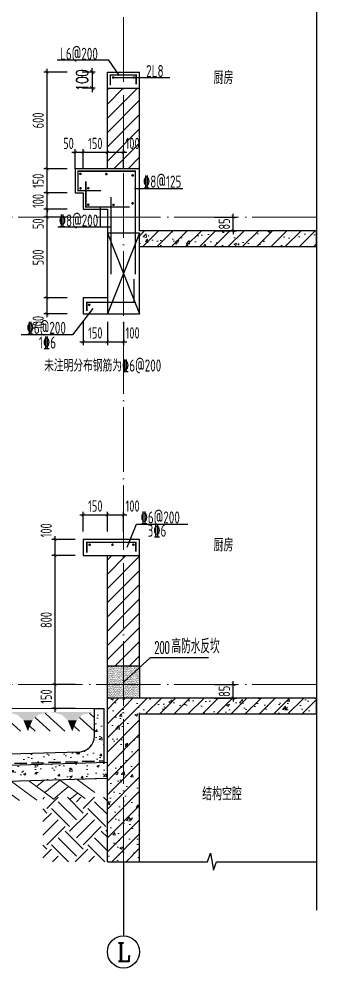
# Model space of a CAD drawing. Extents: x -461650 to 361314, y 245336 to 769729.
# Drawn here: x 326259 to 328159, y 658364 to 664253 of the extents above; entities that cross this region are included whole.
import ezdxf
from ezdxf.enums import TextEntityAlignment as Align

# ---------------------------------------------------------------- set-up
doc = ezdxf.new("R2010")
doc.units = 0
doc.header["$LTSCALE"] = 1000
doc.linetypes.add('DASH', pattern=[0.35, 0.25, -0.1])
doc.linetypes.add('DOTE', pattern=[2.42, 2, -0.2, 0.02, -0.2])
doc.layers.get('0').update_dxf_attribs({"linetype": 'CONTINUOUS'})
doc.layers.get('DEFPOINTS').update_dxf_attribs({"linetype": 'CONTINUOUS'})
for name, color, linetype in [('A-AXIS_TEXT', 7, 'CONTINUOUS'), ('AXIS', 3, 'CONTINUOUS'), ('COLUMN', 4, 'CONTINUOUS'), ('DIM', 2, 'CONTINUOUS'), ('DIM_IDEN', 67, 'CONTINUOUS'), ('DIM_SYMB', 3, 'CONTINUOUS'), ('PUB_DIM', 3, 'CONTINUOUS'), ('PUB_TEXT', 2, 'CONTINUOUS'), ('REIN', 6, 'CONTINUOUS'), ('S-大样-砼线', 7, 'CONTINUOUS'), ('S-引出线', 40, 'CONTINUOUS'), ('TEXT', 2, 'CONTINUOUS'), ('WALL', 5, 'CONTINUOUS'), ('立面-看线', 251, 'CONTINUOUS')]:
    doc.layers.add(name, color=color, linetype=linetype)
for name, color, linetype, lineweight in [('AXIS_TEXT', 7, 'CONTINUOUS', 20), ('DOTE', 19, 'DOTE', 9), ('PUB_HATCH', 8, 'CONTINUOUS', 9), ('内粉刷', 37, 'CONTINUOUS', 9), ('填充', 251, 'CONTINUOUS', 5), ('立面-中轮廓线', 30, 'CONTINUOUS', 35), ('粉刷', 251, 'CONTINUOUS', 9)]:
    doc.layers.add(name, color=color, linetype=linetype, lineweight=lineweight)
doc.styles.add('_TCH_AXIS', font='COMPLEX', dxfattribs={"bigfont": 'GBCBIG'})
doc.styles.add('_TCH_DIM_T3', font='SIMPLEX', dxfattribs={"width": 0.705882, "bigfont": 'GBCBIG'})
doc.styles.add('COMPLEX', font='COMPLEX')
doc.styles.add('DIM_FONT_T3', font='SIMPLEX', dxfattribs={"width": 0.705882, "bigfont": 'GBCBIG'})
doc.styles.add('TSSD_DIMENSION', font='Tssdeng.shx', dxfattribs={"width": 0.7, "bigfont": 'tssdchn.shx'})
doc.styles.add('TSSD_REIN', font='tssdeng.shx', dxfattribs={"width": 0.7, "height": 300, "bigfont": 'tssdchn.shx'})
doc.styles.add('w', font='tssdeng.shx', dxfattribs={"width": 0.8, "bigfont": 'tssdchn.shx'})
doc.dimstyles.new('_TCH_ARCH&&25', dxfattribs={"dimtxt": 74.375, "dimasz": 25, "dimexe": 62.5, "dimexo": 75, "dimgap": 25, "dimtad": 1, "dimdec": 0, "dimzin": 0, "dimdsep": 46, "dimtxsty": '_TCH_DIM_T3', "dimblk": 'ARCHTICK', "dimcen": 0.09, "dimclrt": 7, "dimazin": 0, "dimtfac": 1, "dimtdec": 0, "dimtix": 1, "dimtmove": 2, "dimatfit": 3, "dimldrblk": 'ARCHTICK', "dimfxl": 0, "dimtolj": 1, "dimtzin": 0, "dimarcsym": 0})
doc.dimstyles.new('TSSD_20_20', dxfattribs={"dimtxt": 60, "dimasz": 20, "dimexe": 20, "dimexo": 50, "dimgap": 20, "dimtad": 1, "dimdec": 0, "dimzin": 0, "dimdsep": 46, "dimtxsty": 'TSSD_DIMENSION', "dimblk": 'ARCHTICK', "dimblk1": 'ARCHTICK', "dimblk2": 'ARCHTICK', "dimcen": 0, "dimdle": 20, "dimclrt": 7, "dimadec": 0, "dimazin": 0, "dimtfac": 1, "dimtdec": 0, "dimtix": 1, "dimtmove": 2, "dimatfit": 3, "dimfxl": 0, "dimtolj": 1, "dimtzin": 0, "dimarcsym": 0})
pattern_1 = [(50, (28072.99, 249033.25), (143.452037, -12.550427), [15, -165]), (355, (28072.99, 249033.25), (-27.750267, 150.438427), [12, -132]), (100.4514, (28084.94, 249032.2), (115.701876, 137.88791), [12.74804, -140.22842]), (46.1842, (28072.99, 249073.25), (213.44821, -33.1038), [22.5, -247.5]), (96.6356, (28090.77, 249070.5), (186.93254, 194.82357), [19.12206, -210.3426]), (351.1842, (28072.99, 249073.25), (186.93239, 194.82372), [18, -198]), (21, (28092.99, 249063.25), (119.38141, -80.52378), [15, -165]), (326, (28092.99, 249063.25), (48.663066, 145.03001), [12, -132]), (71.4514, (28102.93, 249056.54), (168.044526, 64.5061), [12.74804, -140.22842]), (37.5, (28072.986, 249033.25), (2.431971, 66.578771), [0, -130.4, 0, -134, 0, -132.5]), (7.5, (28072.986, 249033.25), (52.613907, 78.882342), [0, -76.4, 0, -127.4, 0, -50.5]), (327.5, (28028.386, 249033.25), (106.764487, -4.510974), [0, -50, 0, -156, 0, -207]), (317.5, (28008.39, 249033.25), (116.637234, 20.020996), [0, -65, 0, -103.6, 0, -147])]
pattern_2 = [(45, (-737876.647, 828610.89), (-44.1941915, 44.1941915), [])]
pattern_3 = [(45, (-737876.647, 828566.014), (-44.194174, 44.194174), []), (50, (-737876.65, 828566.01), (179.315046, -15.688034), [18.75, -206.25]), (355, (-737876.65, 828566.01), (-34.687833, 188.048033), [15, -165]), (100.4514, (-737861.7, 828564.7), (144.627345, 172.359886), [15.935047, -175.285528]), (46.1842, (-737876.65, 828616.01), (266.81026, -41.379754), [28.125, -309.375]), (96.6356, (-737854.4, 828612.57), (233.665676, 243.52947), [23.90257, -262.92825]), (351.1842, (-737876.65, 828616.01), (233.665486, 243.52965), [22.5, -247.5]), (21, (-737851.65, 828603.51), (149.226763, -100.654723), [18.75, -206.25]), (326, (-737851.65, 828603.51), (60.828833, 181.28751), [15, -165]), (71.4514, (-737839.21, 828595.13), (210.055657, 80.632624), [15.935047, -175.285528]), (37.5, (-737876.647, 828566.014), (3.039964, 83.2234635), [0, -163, 0, -167.5, 0, -165.625]), (7.5, (-737876.65, 828566.01), (65.767384, 98.602928), [0, -95.5, 0, -159.25, 0, -63.125]), (327.5, (-737932.397, 828566.014), (133.455609, -5.638718), [0, -62.5, 0, -195, 0, -258.75]), (317.5, (-737957.4, 828566.01), (145.796542, 25.026246), [0, -81.25, 0, -129.5, 0, -183.75])]

# ---------------------------------------------------------------- blocks, each defined once
blk = doc.blocks.new('$LINEPAT$素土夯实')
at = {"color": 0}
for p, q in [((0, -210), (210, 0)), ((120, -300), (420, 0)), ((420, 0), (608, -188)), ((495, -300), (795, 0)), ((615, 0), (705, -90)), ((315, -105), (502, -293)), ((210, -210), (300, -300)), ((705, -300), (795, -210))]:
    blk.add_line(p, q, dxfattribs=at)
blk = doc.blocks.new('$LinePat$自然土壤')
at = {"color": 0}
for p, q in [((0, -90), (71, -19)), ((0, -300), (211, -89)), ((420, -300), (630, -90)), ((210, -300), (286, -224))]:
    blk.add_line(p, q, dxfattribs=at)
for points in [[(0, 0), (630, 0), (168, -45), (462, -45)], [(168, -45), (462, -45), (252, -132), (378, -132)], [(252, -132), (378, -132), (315, -300)]]:
    blk.add_solid(points, dxfattribs=at)
blk = doc.blocks.new('sanshui')
at = {"layer": '粉刷'}
h = blk.add_hatch(dxfattribs=at)
h.set_pattern_fill('混凝土', color=256, scale=20)
h.set_pattern_definition(pattern_1)
edge = h.paths.add_edge_path()
edge.add_line((346317.8, 427329.6), (346257.8, 427329.6))
edge.add_line((346257.8, 427329.6), (346257.8, 427160.3))
edge.add_arc((346157.8, 427160.3), 100, 271.71836, 360, ccw=False)
edge.add_line((346160.8, 427060.3), (345137.8, 427029.6))
edge.add_line((345137.8, 427029.6), (345137.8, 426969.6))
edge.add_line((345137.8, 426969.6), (346317.8, 427005))
edge.add_line((346317.8, 427005), (346317.8, 427329.6))
h = blk.add_hatch(dxfattribs=at)
h.set_pattern_fill('混凝土', color=256, scale=20)
h.set_pattern_definition(pattern_1)
h.paths.add_polyline_path([(346337.8, 426895.6), (346337.8, 426995.6), (345037.8, 426956.6), (345037.8, 426856.6)])
at = {"layer": 'COLUMN'}
for p, q in [((346257.8, 427329.6), (346317.8, 427329.6)), ((346257.8, 427160.3), (346257.8, 427329.6)), ((346317.8, 426995), (346317.8, 427329.6)), ((346160.8, 427060.3), (345137.8, 427029.6)), ((345137.8, 426959.6), (345137.8, 427029.6)), ((346338.1, 426995.6), (345037.8, 426956.6)), ((345037.8, 426856.6), (345037.8, 426956.6)), ((346338.1, 426895.6), (345037.8, 426856.6))]:
    blk.add_line(p, q, dxfattribs=at)
blk.add_arc((346157.8, 427160.3), 100, 271.71836, 0, dxfattribs=at)
at = {"layer": '立面-中轮廓线', "linetype": 'DASH', "ltscale": 0.3}
blk.add_lwpolyline([(345027.8, 426856.6), (345027.8, 426966.3), (346317.8, 427005)], dxfattribs=at)
at = {"layer": '粉刷'}
blk.add_line((344881.5, 427329.6), (346257.8, 427329.6), dxfattribs=at)
at = {"layer": '粉刷', "yscale": 0.4, "zscale": 0.4}
for name, p, xscale, rotation in [('$LinePat$自然土壤', (345156.8, 427309.6), -0.4369306507241237, 359.9999999999903), ('$LinePat$自然土壤', (345432, 427309.6), -0.4369306507241237, 359.9999999999903), ('$LinePat$自然土壤', (345707.3, 427309.6), -0.4369306507241237, 359.9999999999903), ('$LinePat$自然土壤', (345982.6, 427309.6), -0.4369306507241237, 359.9999999999903), ('$LinePat$自然土壤', (346257.8, 427309.6), -0.4369306507241237, 359.9999999999903), ('$LINEPAT$素土夯实', (346257.8, 426893.2), -0.5117605352322558, 1.718358001643932), ('$LINEPAT$素土夯实', (345444.5, 426868.8), -0.5117605352322558, 1.718358001643932), ('$LINEPAT$素土夯实', (345851.2, 426881), -0.5117605352322558, 1.718358001643932)]:
    blk.add_blockref(name, p, dxfattribs=dict(at, xscale=xscale, rotation=rotation))
blk = doc.blocks.new('_ArchTick')
at = {"color": 0, "linetype": 'ByBlock', "const_width": 0.15}
blk.add_lwpolyline([(-0.5, -0.5), (0.5, 0.5)], dxfattribs=at)
blk = doc.blocks.new('*D667')
at = {"layer": 'DEFPOINTS', "color": 0}
for p in [(327423.1, 660123), (327589, 660123), (327423.1, 660038)]:
    blk.add_point(p, dxfattribs=at)
at = {"layer": 'DIM', "color": 0, "lineweight": -2}
for p, q in [((327473.1, 660123), (327609, 660123)), ((327589, 660123), (327589, 660143)), ((327589, 660038), (327589, 660123)), ((327473.1, 660038), (327609, 660038)), ((327589, 660038), (327589, 660018))]:
    blk.add_line(p, q, dxfattribs=at)
at = {"layer": 'DIM', "color": 0, "lineweight": -2, "xscale": 20, "yscale": 20, "zscale": 20}
for p, rotation in [((327589, 660123), 270), ((327589, 660038), 90)]:
    blk.add_blockref('_ArchTick', p, dxfattribs=dict(at, rotation=rotation))
at = {"layer": 'DIM', "color": 7, "insert": (327534, 660080.5), "char_height": 70, "attachment_point": 5, "rotation": 90, "style": 'TSSD_DIMENSION'}
blk.add_mtext('\\A1;85', dxfattribs=at)
blk = doc.blocks.new('*D668')
at = {"layer": 'DEFPOINTS', "color": 0}
for p in [(326807.9, 661175.3), (326657.9, 661023), (326807.9, 661023)]:
    blk.add_point(p, dxfattribs=at)
at = {"layer": 'DIM', "color": 0, "lineweight": -2}
for p, q in [((326637.9, 661175.3), (326827.9, 661175.3)), ((326657.9, 661073), (326657.9, 661195.3)), ((326807.9, 661073), (326807.9, 661195.3))]:
    blk.add_line(p, q, dxfattribs=at)
at = {"layer": 'DIM', "color": 0, "lineweight": -2, "xscale": 20, "yscale": 20, "zscale": 20, "rotation": 180}
blk.add_blockref('_ArchTick', (326657.9, 661175.3), dxfattribs=at)
at = {"layer": 'DIM', "color": 0, "lineweight": -2, "xscale": 20, "yscale": 20, "zscale": 20}
blk.add_blockref('_ArchTick', (326807.9, 661175.3), dxfattribs=at)
at = {"layer": 'DIM', "color": 7, "insert": (326732.9, 661230.3), "char_height": 70, "attachment_point": 5, "style": 'TSSD_DIMENSION'}
blk.add_mtext('\\A1;150', dxfattribs=at)
blk = doc.blocks.new('*D669')
at = {"layer": 'DEFPOINTS', "color": 0}
for p in [(326907.9, 661175.3), (326807.9, 661023), (326907.9, 661023)]:
    blk.add_point(p, dxfattribs=at)
at = {"layer": 'DIM', "color": 0, "lineweight": -2}
for p, q in [((326787.9, 661175.3), (326927.9, 661175.3)), ((326807.9, 661073), (326807.9, 661195.3)), ((326907.9, 661073), (326907.9, 661195.3))]:
    blk.add_line(p, q, dxfattribs=at)
at = {"layer": 'DIM', "color": 0, "lineweight": -2, "xscale": 20, "yscale": 20, "zscale": 20, "rotation": 180}
blk.add_blockref('_ArchTick', (326807.9, 661175.3), dxfattribs=at)
at = {"layer": 'DIM', "color": 0, "lineweight": -2, "xscale": 20, "yscale": 20, "zscale": 20}
blk.add_blockref('_ArchTick', (326907.9, 661175.3), dxfattribs=at)
at = {"layer": 'DIM', "color": 7, "insert": (326964.4, 661230.3), "char_height": 70, "attachment_point": 5, "style": 'TSSD_DIMENSION'}
blk.add_mtext('\\A1;100', dxfattribs=at)
blk = doc.blocks.new('*D670')
at = {"layer": 'DEFPOINTS', "color": 0}
for p in [(326483.3, 661023), (326657.9, 661023), (326657.9, 660923)]:
    blk.add_point(p, dxfattribs=at)
at = {"layer": 'DIM', "color": 0, "lineweight": -2}
for p, q in [((326483.3, 660903), (326483.3, 661043)), ((326607.9, 661023), (326463.3, 661023)), ((326607.9, 660923), (326463.3, 660923))]:
    blk.add_line(p, q, dxfattribs=at)
at = {"layer": 'DIM', "color": 0, "lineweight": -2, "xscale": 20, "yscale": 20, "zscale": 20}
for p, rotation in [((326483.3, 661023), 90), ((326483.3, 660923), 270)]:
    blk.add_blockref('_ArchTick', p, dxfattribs=dict(at, rotation=rotation))
at = {"layer": 'DIM', "color": 7, "insert": (326428.3, 661079.4), "char_height": 70, "attachment_point": 5, "rotation": 90, "style": 'TSSD_DIMENSION'}
blk.add_mtext('\\A1;100', dxfattribs=at)
blk = doc.blocks.new('*D671')
at = {"layer": 'DEFPOINTS', "color": 0}
for p in [(326483.3, 660923), (326657.9, 660923), (326657.9, 660123)]:
    blk.add_point(p, dxfattribs=at)
at = {"layer": 'DIM', "color": 0, "lineweight": -2}
for p, q in [((326607.9, 660923), (326463.3, 660923)), ((326483.3, 660103), (326483.3, 660943)), ((326607.9, 660123), (326463.3, 660123))]:
    blk.add_line(p, q, dxfattribs=at)
at = {"layer": 'DIM', "color": 0, "lineweight": -2, "xscale": 20, "yscale": 20, "zscale": 20}
for p, rotation in [((326483.3, 660923), 90), ((326483.3, 660123), 270)]:
    blk.add_blockref('_ArchTick', p, dxfattribs=dict(at, rotation=rotation))
at = {"layer": 'DIM', "color": 7, "insert": (326428.3, 660523), "char_height": 70, "attachment_point": 5, "rotation": 90, "style": 'TSSD_DIMENSION'}
blk.add_mtext('\\A1;800', dxfattribs=at)
blk = doc.blocks.new('*D672')
at = {"layer": 'DEFPOINTS', "color": 0}
for p in [(326483.3, 660123), (326657.9, 660123), (326657.9, 659973)]:
    blk.add_point(p, dxfattribs=at)
at = {"layer": 'DIM', "color": 0, "lineweight": -2}
for p, q in [((326607.9, 660123), (326463.3, 660123)), ((326483.3, 659953), (326483.3, 660143)), ((326607.9, 659973), (326463.3, 659973))]:
    blk.add_line(p, q, dxfattribs=at)
at = {"layer": 'DIM', "color": 0, "lineweight": -2, "xscale": 20, "yscale": 20, "zscale": 20}
for p, rotation in [((326483.3, 660123), 90), ((326483.3, 659973), 270)]:
    blk.add_blockref('_ArchTick', p, dxfattribs=dict(at, rotation=rotation))
at = {"layer": 'DIM', "color": 7, "insert": (326428.3, 660048), "char_height": 70, "attachment_point": 5, "rotation": 90, "style": 'TSSD_DIMENSION'}
blk.add_mtext('\\A1;150', dxfattribs=at)
blk = doc.blocks.new('*D673')
at = {"layer": 'DEFPOINTS', "color": 0}
for p in [(327423.1, 663023), (327589, 663023), (327423.1, 662938)]:
    blk.add_point(p, dxfattribs=at)
at = {"layer": 'DIM', "color": 0, "lineweight": -2}
for p, q in [((327589, 663023), (327589, 663043)), ((327473.1, 663023), (327609, 663023)), ((327589, 662938), (327589, 663023)), ((327473.1, 662938), (327609, 662938)), ((327589, 662938), (327589, 662918))]:
    blk.add_line(p, q, dxfattribs=at)
at = {"layer": 'DIM', "color": 0, "lineweight": -2, "xscale": 20, "yscale": 20, "zscale": 20}
for p, rotation in [((327589, 663023), 270), ((327589, 662938), 90)]:
    blk.add_blockref('_ArchTick', p, dxfattribs=dict(at, rotation=rotation))
at = {"layer": 'DIM', "color": 7, "insert": (327534, 662980.5), "char_height": 70, "attachment_point": 5, "rotation": 90, "style": 'TSSD_DIMENSION'}
blk.add_mtext('\\A1;85', dxfattribs=at)
blk = doc.blocks.new('*D674')
at = {"layer": 'DEFPOINTS', "color": 0}
for p in [(326657.9, 663425.3), (326607.9, 663273), (326657.9, 663273)]:
    blk.add_point(p, dxfattribs=at)
at = {"layer": 'DIM', "color": 0, "lineweight": -2}
for p, q in [((326587.9, 663425.3), (326677.9, 663425.3)), ((326607.9, 663323), (326607.9, 663445.3)), ((326657.9, 663323), (326657.9, 663445.3))]:
    blk.add_line(p, q, dxfattribs=at)
at = {"layer": 'DIM', "color": 0, "lineweight": -2, "xscale": 20, "yscale": 20, "zscale": 20, "rotation": 180}
blk.add_blockref('_ArchTick', (326607.9, 663425.3), dxfattribs=at)
at = {"layer": 'DIM', "color": 0, "lineweight": -2, "xscale": 20, "yscale": 20, "zscale": 20}
blk.add_blockref('_ArchTick', (326657.9, 663425.3), dxfattribs=at)
at = {"layer": 'DIM', "color": 7, "insert": (326566.5, 663480.3), "char_height": 70, "attachment_point": 5, "style": 'TSSD_DIMENSION'}
blk.add_mtext('\\A1;50', dxfattribs=at)
blk = doc.blocks.new('*D675')
at = {"layer": 'DEFPOINTS', "color": 0}
for p in [(326807.9, 663425.3), (326657.9, 663273), (326807.9, 663273)]:
    blk.add_point(p, dxfattribs=at)
at = {"layer": 'DIM', "color": 0, "lineweight": -2}
for p, q in [((326637.9, 663425.3), (326827.9, 663425.3)), ((326657.9, 663323), (326657.9, 663445.3)), ((326807.9, 663323), (326807.9, 663445.3))]:
    blk.add_line(p, q, dxfattribs=at)
at = {"layer": 'DIM', "color": 0, "lineweight": -2, "xscale": 20, "yscale": 20, "zscale": 20, "rotation": 180}
blk.add_blockref('_ArchTick', (326657.9, 663425.3), dxfattribs=at)
at = {"layer": 'DIM', "color": 0, "lineweight": -2, "xscale": 20, "yscale": 20, "zscale": 20}
blk.add_blockref('_ArchTick', (326807.9, 663425.3), dxfattribs=at)
at = {"layer": 'DIM', "color": 7, "insert": (326732.9, 663480.3), "char_height": 70, "attachment_point": 5, "style": 'TSSD_DIMENSION'}
blk.add_mtext('\\A1;150', dxfattribs=at)
blk = doc.blocks.new('*D676')
at = {"layer": 'DEFPOINTS', "color": 0}
for p in [(326907.9, 663425.3), (326807.9, 663273), (326907.9, 663273)]:
    blk.add_point(p, dxfattribs=at)
at = {"layer": 'DIM', "color": 0, "lineweight": -2}
for p, q in [((326787.9, 663425.3), (326927.9, 663425.3)), ((326807.9, 663323), (326807.9, 663445.3)), ((326907.9, 663323), (326907.9, 663445.3))]:
    blk.add_line(p, q, dxfattribs=at)
at = {"layer": 'DIM', "color": 0, "lineweight": -2, "xscale": 20, "yscale": 20, "zscale": 20, "rotation": 180}
blk.add_blockref('_ArchTick', (326807.9, 663425.3), dxfattribs=at)
at = {"layer": 'DIM', "color": 0, "lineweight": -2, "xscale": 20, "yscale": 20, "zscale": 20}
blk.add_blockref('_ArchTick', (326907.9, 663425.3), dxfattribs=at)
at = {"layer": 'DIM', "color": 7, "insert": (326964.4, 663480.3), "char_height": 70, "attachment_point": 5, "style": 'TSSD_DIMENSION'}
blk.add_mtext('\\A1;100', dxfattribs=at)
blk = doc.blocks.new('*D677')
at = {"layer": 'DEFPOINTS', "color": 0}
for p in [(326657.9, 662423), (326807.9, 662423), (326807.9, 662249.3)]:
    blk.add_point(p, dxfattribs=at)
at = {"layer": 'DIM', "color": 0, "lineweight": -2}
for p, q in [((326657.9, 662373), (326657.9, 662229.3)), ((326807.9, 662373), (326807.9, 662229.3)), ((326637.9, 662249.3), (326827.9, 662249.3))]:
    blk.add_line(p, q, dxfattribs=at)
at = {"layer": 'DIM', "color": 0, "lineweight": -2, "xscale": 20, "yscale": 20, "zscale": 20, "rotation": 180}
blk.add_blockref('_ArchTick', (326657.9, 662249.3), dxfattribs=at)
at = {"layer": 'DIM', "color": 0, "lineweight": -2, "xscale": 20, "yscale": 20, "zscale": 20}
blk.add_blockref('_ArchTick', (326807.9, 662249.3), dxfattribs=at)
at = {"layer": 'DIM', "color": 7, "insert": (326732.9, 662304.3), "char_height": 70, "attachment_point": 5, "style": 'TSSD_DIMENSION'}
blk.add_mtext('\\A1;150', dxfattribs=at)
blk = doc.blocks.new('*D678')
at = {"layer": 'DEFPOINTS', "color": 0}
for p in [(326807.9, 662423), (326907.9, 662423), (326907.9, 662249.3)]:
    blk.add_point(p, dxfattribs=at)
at = {"layer": 'DIM', "color": 0, "lineweight": -2}
for p, q in [((326807.9, 662373), (326807.9, 662229.3)), ((326907.9, 662373), (326907.9, 662229.3)), ((326787.9, 662249.3), (326927.9, 662249.3))]:
    blk.add_line(p, q, dxfattribs=at)
at = {"layer": 'DIM', "color": 0, "lineweight": -2, "xscale": 20, "yscale": 20, "zscale": 20, "rotation": 180}
blk.add_blockref('_ArchTick', (326807.9, 662249.3), dxfattribs=at)
at = {"layer": 'DIM', "color": 0, "lineweight": -2, "xscale": 20, "yscale": 20, "zscale": 20}
blk.add_blockref('_ArchTick', (326907.9, 662249.3), dxfattribs=at)
at = {"layer": 'DIM', "color": 7, "insert": (326964.4, 662304.3), "char_height": 70, "attachment_point": 5, "style": 'TSSD_DIMENSION'}
blk.add_mtext('\\A1;100', dxfattribs=at)
blk = doc.blocks.new('*D679')
at = {"layer": 'DEFPOINTS', "color": 0}
for p in [(326433.3, 663923), (326607.9, 663923), (326607.9, 663323)]:
    blk.add_point(p, dxfattribs=at)
at = {"layer": 'DIM', "color": 0, "lineweight": -2}
for p, q in [((326433.3, 663303), (326433.3, 663943)), ((326557.9, 663923), (326413.3, 663923)), ((326557.9, 663323), (326413.3, 663323))]:
    blk.add_line(p, q, dxfattribs=at)
at = {"layer": 'DIM', "color": 0, "lineweight": -2, "xscale": 20, "yscale": 20, "zscale": 20}
for p, rotation in [((326433.3, 663923), 90), ((326433.3, 663323), 270)]:
    blk.add_blockref('_ArchTick', p, dxfattribs=dict(at, rotation=rotation))
at = {"layer": 'DIM', "color": 7, "insert": (326378.3, 663623), "char_height": 70, "attachment_point": 5, "rotation": 90, "style": 'TSSD_DIMENSION'}
blk.add_mtext('\\A1;600', dxfattribs=at)
blk = doc.blocks.new('*D680')
at = {"layer": 'DEFPOINTS', "color": 0}
for p in [(326433.3, 663323), (326607.9, 663323), (326607.9, 663173)]:
    blk.add_point(p, dxfattribs=at)
at = {"layer": 'DIM', "color": 0, "lineweight": -2}
for p, q in [((326433.3, 663153), (326433.3, 663343)), ((326557.9, 663323), (326413.3, 663323)), ((326557.9, 663173), (326413.3, 663173))]:
    blk.add_line(p, q, dxfattribs=at)
at = {"layer": 'DIM', "color": 0, "lineweight": -2, "xscale": 20, "yscale": 20, "zscale": 20}
for p, rotation in [((326433.3, 663323), 90), ((326433.3, 663173), 270)]:
    blk.add_blockref('_ArchTick', p, dxfattribs=dict(at, rotation=rotation))
at = {"layer": 'DIM', "color": 7, "insert": (326378.3, 663248), "char_height": 70, "attachment_point": 5, "rotation": 90, "style": 'TSSD_DIMENSION'}
blk.add_mtext('\\A1;150', dxfattribs=at)
blk = doc.blocks.new('*D681')
at = {"layer": 'DEFPOINTS', "color": 0}
for p in [(326433.3, 663173), (326607.9, 663173), (326607.9, 663073)]:
    blk.add_point(p, dxfattribs=at)
at = {"layer": 'DIM', "color": 0, "lineweight": -2}
for p, q in [((326557.9, 663173), (326413.3, 663173)), ((326433.3, 663173), (326433.3, 663193)), ((326433.3, 663073), (326433.3, 663173)), ((326557.9, 663073), (326413.3, 663073)), ((326433.3, 663073), (326433.3, 663053))]:
    blk.add_line(p, q, dxfattribs=at)
at = {"layer": 'DIM', "color": 0, "lineweight": -2, "xscale": 20, "yscale": 20, "zscale": 20}
for p, rotation in [((326433.3, 663173), 270), ((326433.3, 663073), 90)]:
    blk.add_blockref('_ArchTick', p, dxfattribs=dict(at, rotation=rotation))
at = {"layer": 'DIM', "color": 7, "insert": (326378.3, 663123), "char_height": 70, "attachment_point": 5, "rotation": 90, "style": 'TSSD_DIMENSION'}
blk.add_mtext('\\A1;100', dxfattribs=at)
blk = doc.blocks.new('*D682')
at = {"layer": 'DEFPOINTS', "color": 0}
for p in [(326433.3, 663073), (326607.9, 663073), (326607.9, 663023)]:
    blk.add_point(p, dxfattribs=at)
at = {"layer": 'DIM', "color": 0, "lineweight": -2}
for p, q in [((326557.9, 663073), (326413.3, 663073)), ((326433.3, 663003), (326433.3, 663093)), ((326557.9, 663023), (326413.3, 663023))]:
    blk.add_line(p, q, dxfattribs=at)
at = {"layer": 'DIM', "color": 0, "lineweight": -2, "xscale": 20, "yscale": 20, "zscale": 20}
for p, rotation in [((326433.3, 663073), 90), ((326433.3, 663023), 270)]:
    blk.add_blockref('_ArchTick', p, dxfattribs=dict(at, rotation=rotation))
at = {"layer": 'DIM', "color": 7, "insert": (326378.3, 662981.6), "char_height": 70, "attachment_point": 5, "rotation": 90, "style": 'TSSD_DIMENSION'}
blk.add_mtext('\\A1;50', dxfattribs=at)
blk = doc.blocks.new('*D683')
at = {"layer": 'DEFPOINTS', "color": 0}
for p in [(326433.3, 663023), (326607.9, 663023), (326607.9, 662523)]:
    blk.add_point(p, dxfattribs=at)
at = {"layer": 'DIM', "color": 0, "lineweight": -2}
for p, q in [((326433.3, 662503), (326433.3, 663043)), ((326557.9, 663023), (326413.3, 663023)), ((326557.9, 662523), (326413.3, 662523))]:
    blk.add_line(p, q, dxfattribs=at)
at = {"layer": 'DIM', "color": 0, "lineweight": -2, "xscale": 20, "yscale": 20, "zscale": 20}
for p, rotation in [((326433.3, 663023), 90), ((326433.3, 662523), 270)]:
    blk.add_blockref('_ArchTick', p, dxfattribs=dict(at, rotation=rotation))
at = {"layer": 'DIM', "color": 7, "insert": (326378.3, 662773), "char_height": 70, "attachment_point": 5, "rotation": 90, "style": 'TSSD_DIMENSION'}
blk.add_mtext('\\A1;500', dxfattribs=at)
blk = doc.blocks.new('*D684')
at = {"layer": 'DEFPOINTS', "color": 0}
for p in [(326433.3, 662523), (326607.9, 662523), (326607.9, 662423)]:
    blk.add_point(p, dxfattribs=at)
at = {"layer": 'DIM', "color": 0, "lineweight": -2}
for p, q in [((326557.9, 662523), (326413.3, 662523)), ((326433.3, 662403), (326433.3, 662543)), ((326557.9, 662423), (326413.3, 662423))]:
    blk.add_line(p, q, dxfattribs=at)
at = {"layer": 'DIM', "color": 0, "lineweight": -2, "xscale": 20, "yscale": 20, "zscale": 20}
for p, rotation in [((326433.3, 662523), 90), ((326433.3, 662423), 270)]:
    blk.add_blockref('_ArchTick', p, dxfattribs=dict(at, rotation=rotation))
at = {"layer": 'DIM', "color": 7, "insert": (326378.3, 662366.5), "char_height": 70, "attachment_point": 5, "rotation": 90, "style": 'TSSD_DIMENSION'}
blk.add_mtext('\\A1;100', dxfattribs=at)
blk = doc.blocks.new('_AXISO')
blk.add_circle((0, 0), 0.5)
at = {"layer": 'A-AXIS_TEXT', "style": 'COMPLEX', "width": 1.041667}
blk.add_attdef('A', text='', height=0.56, dxfattribs=at).set_placement((-0.25, -0.28), (0.25, -0.28), align=Align.FIT)
blk = doc.blocks.new('20210809.04044932')
at = {"layer": 'REIN', "const_width": 9}
blk.add_lwpolyline([(87154.5, 66580.9), (87154.5, 66644.7), (87458.5, 66644.7), (87458.5, 66586.8)], dxfattribs=at)
at = {"layer": 'REIN', "const_width": 8}
for points in [[(87168, 66629.7, 1), (87176, 66629.7, 1)], [(87309.6, 66629.7, 1), (87317.6, 66629.7, 1)], [(87439.5, 66629.7, 1), (87447.5, 66629.7, 1)]]:
    blk.add_lwpolyline(points, format="xyb", close=True, dxfattribs=at)
at = {"layer": 'S-引出线'}
blk.add_lwpolyline([(87404, 66615.4), (87462.1, 66757), (87780.5, 66757)], dxfattribs=at)
at = {"layer": 'TEXT', "style": 'w', "width": 0.7}
for s, p in [('%%1326@200', (87488.2, 66761.4)), ('3%%1326', (87531.6, 66679.3))]:
    blk.add_text(s, height=75, rotation=0, dxfattribs=at).set_placement(p)
blk = doc.blocks.new('A$C696610E5')
at = {"layer": 'REIN', "const_width": 9}
for points in [[(494.5, 974.7), (353.3, 974.7), (353.3, 1095), (708.3, 1095), (708.3, 454.9)], [(401.6, 1031.7), (401.6, 872.6), (673.9, 872.6)], [(557.8, 934), (557.8, 454.9)]]:
    blk.add_lwpolyline(points, dxfattribs=at)
at = {"layer": 'REIN', "const_width": 8}
for points in [[(363.4, 1078.3, 1), (371.4, 1078.3, 1)], [(524.5, 1076.9, 1), (532.5, 1076.9, 1)], [(687.7, 1068.7, 1), (695.7, 1068.7, 1)], [(364.5, 988.6, 1), (372.5, 988.6, 1)], [(412.3, 989.2, 1), (420.3, 989.2, 1)], [(412.3, 887.1, 1), (420.3, 887.1, 1)], [(569.2, 886.1, 1), (577.2, 886.1, 1)], [(687.7, 895.7, 1), (695.7, 895.7, 1)], [(418.3, 266.1, 1), (426.3, 266.1, 1)]]:
    blk.add_lwpolyline(points, format="xyb", close=True, dxfattribs=at)
at = {"layer": 'REIN'}
blk.add_lwpolyline([(407.7, 227.9, 9, 9, 0), (407.7, 280.9, 9, 9, 0), (700.1, 280.9, 9, 9, 0), (700.1, 425.3, 9, 9, 0)], format="xyseb", dxfattribs=at)
at = {"layer": 'S-大样-砼线'}
for p, q in [((534.9, 709.9), (734.9, 209.8)), ((734.9, 709.9), (534.9, 209.8))]:
    blk.add_line(p, q, dxfattribs=at)
blk.add_lwpolyline([(734.9, 709.9), (534.9, 709.9), (534.9, 209.8), (734.9, 209.8)], close=True, dxfattribs=at)
at = {"layer": 'S-引出线'}
for p, q in [((704.2, 988.5), (1004.3, 988.5)), ((490.6, 872.6), (490.6, 748.9)), ((227.2, 748.9), (561.1, 748.9))]:
    blk.add_line(p, q, dxfattribs=at)
blk.add_lwpolyline([(445.3, 242.7), (318.6, 79.6), (0, 79.6)], dxfattribs=at)
at = {"layer": 'TEXT', "style": 'TSSD_REIN', "width": 0.7}
for s, p in [('%%1328@125', (756.2, 992.6)), ('%%1328@200', (233.1, 751.1)), ('%%1326@200', (33.9, 85.5)), ('1%%1326', (110.1, -5.8)), ('未注明分布钢筋为%%1326@200', (142.8, -148.4))]:
    blk.add_text(s, height=75, rotation=0, dxfattribs=at).set_placement(p)
blk = doc.blocks.new('*D200')
at = {"layer": 'DEFPOINTS', "color": 0}
for p in [(137891.5, 109179.7), (137796.8, 109079.7), (137891.5, 109079.7)]:
    blk.add_point(p, dxfattribs=at)
at = {"layer": 'PUB_DIM', "color": 0, "lineweight": -2}
for p, q in [((137796.8, 109179.7), (137796.8, 109204.7)), ((137816.5, 109179.7), (137734.3, 109179.7)), ((137796.8, 109179.7), (137796.8, 109079.7)), ((137816.5, 109079.7), (137734.3, 109079.7)), ((137796.8, 109079.7), (137796.8, 109054.7))]:
    blk.add_line(p, q, dxfattribs=at)
at = {"layer": 'PUB_DIM', "color": 0, "lineweight": -2, "xscale": 25, "yscale": 25, "zscale": 25}
for p, rotation in [((137796.8, 109179.7), 270), ((137796.8, 109079.7), 90)]:
    blk.add_blockref('_ArchTick', p, dxfattribs=dict(at, rotation=rotation))
at = {"layer": 'PUB_DIM', "color": 7, "insert": (137734.6, 109129.7), "char_height": 74.38, "attachment_point": 5, "rotation": 90, "style": '_TCH_DIM_T3'}
blk.add_mtext('\\A1;100', dxfattribs=at)
blk = doc.blocks.new('20210809.04053586')
at = {"layer": 'REIN', "const_width": 9}
blk.add_lwpolyline([(87484.2, 66623.8), (87484.2, 66687.6), (87644.1, 66687.6), (87644.1, 66629.6)], dxfattribs=at)
at = {"layer": 'REIN', "const_width": 8}
for points in [[(87497.7, 66672.5, 1), (87505.7, 66672.5, 1)], [(87625.1, 66672.5, 1), (87633.1, 66672.5, 1)]]:
    blk.add_lwpolyline(points, format="xyb", close=True, dxfattribs=at)
at = {"layer": 'S-引出线'}
for p, q in [((87474.6, 66779.8), (87154.5, 66779.8)), ((87538.8, 66687.6), (87474.6, 66779.8)), ((87501.7, 66672.5), (87853.3, 66672.5))]:
    blk.add_line(p, q, dxfattribs=at)
at = {"layer": 'TEXT', "style": 'w', "width": 0.7}
for s, p in [('L6@200', (87171.5, 66782)), ('2L8', (87706.2, 66674.9))]:
    blk.add_text(s, height=75, rotation=0, dxfattribs=at).set_placement(p)
at = {"layer": 'PUB_DIM'}
dim = blk.add_linear_dim(base=(87370.5, 66605.9), p1=(87465.2, 66705.9), p2=(87465.2, 66605.9), angle=90, dimstyle='_TCH_ARCH&&25', dxfattribs=at)
dim.commit()
dim.dimension.update_dxf_attribs({"geometry": '*D200', "text_midpoint": (87308.4, 66655.9), "insert": (-50426.3, -42473.7)})

msp = doc.modelspace()

# ---------------------------------------------------------------- hatches: boundary and pattern name
at = {"layer": 'PUB_HATCH'}
h = msp.add_hatch(dxfattribs=at)
h.set_pattern_fill('普通砖', color=256, scale=25, style=0)
h.set_pattern_definition(pattern_2)
h.paths.add_polyline_path([(327007.9, 663322.98), (327007.9, 663822.98), (326807.9, 663822.98), (326807.9, 663322.98)])
h = msp.add_hatch(dxfattribs=at)
h.set_pattern_fill('钢筋混凝土', color=256, scale=25, style=0)
h.set_pattern_definition(pattern_3)
h.paths.add_polyline_path([(327007.9, 662937.98), (327007.9, 662837.98), (328106.43, 662837.98), (328106.43, 662937.98)])
h = msp.add_hatch(dxfattribs=at)
h.set_pattern_fill('普通砖', color=256, scale=25, style=0)
h.set_pattern_definition(pattern_2)
h.paths.add_polyline_path([(327007.9, 660237.99), (327007.9, 660922.98), (326807.9, 660922.98), (326807.9, 660237.99)])
h = msp.add_hatch(dxfattribs=at)
h.set_pattern_fill('钢筋混凝土', color=256, scale=25, style=0)
h.set_pattern_definition(pattern_3)
h.paths.add_polyline_path([(327007.87, 659022.98), (327007.9, 659937.98), (326807.9, 660037.98), (326807.87, 659022.98)])
h = msp.add_hatch(dxfattribs=at)
h.set_pattern_fill('钢筋混凝土', color=256, scale=25, style=0)
h.set_pattern_definition(pattern_3)
h.paths.add_polyline_path([(328106.43, 660037.98), (326807.9, 660037.98), (327007.9, 659937.98), (328106.43, 659937.98)])
at = {"layer": '填充'}
h = msp.add_hatch(dxfattribs=at)
h.set_pattern_fill('EARTH', color=250, scale=50, angle=45, style=0)
h.set_pattern_definition([(45, (-788690.37, 203829.61), (0, 224.506403), [158.75, -158.75]), (45, (-788732.46, 203871.7), (0, 224.506403), [158.75, -158.75]), (45, (-788774.56, 203913.8), (0, 224.506403), [158.75, -158.75]), (135, (-788774.56, 203941.86), (-224.506403, 0), [158.75, -158.75]), (135, (-788732.46, 203983.96), (-224.506403, 0), [158.75, -158.75]), (135, (-788690.37, 204026.05), (-224.506403, 0), [158.75, -158.75])])
h.paths.add_polyline_path([(326807.9, 659422.98), (326407.9, 659422.98), (326407.9, 659022.98), (326807.9, 659022.98)])
at = {"layer": '立面-看线'}
h = msp.add_hatch(dxfattribs=at)
h.set_pattern_fill('碎沙', color=256, scale=4)
h.set_pattern_definition([(37.5, (-474245.3354, 274676.033), (-0.32000626, 9.78826475), [0, -7.7216, 0, -8.636, 0, -8.255]), (7.5, (-474245.335, 274676.033), (8.99046566, 14.33650201), [0, -4.1656, 0, -6.9596, 0, -2.667]), (327.5, (-474251.584, 274676.033), (15.819847405, 0.02874369), [0, -2.54, 0, -9.144, 0, -11.938]), (317.5, (-474251.584, 274676.033), (15.27112905, 4.45858647), [0, -1.27, 0, -5.9944, 0, -6.858])])
h.paths.add_polyline_path([(326807.9, 660037.99), (327007.9, 660037.99), (327007.9, 660237.99), (326807.9, 660237.99)])

# ---------------------------------------------------------------- linework, layer by layer
at = {"layer": 'AXIS'}
msp.add_line((326907.87, 659022.98), (326907.87, 658563.59), dxfattribs=at)
at = {"layer": 'DIM_IDEN'}
for p, q in [((326907.9, 660137.99), (327074.72, 660289.5)), ((327074.72, 660289.5), (327434.89, 660289.5))]:
    msp.add_line(p, q, dxfattribs=at)
at = {"layer": 'DIM_SYMB'}
for points in [[(328106.43, 678042.98), (328106.43, 668411.11), (328158.93, 668392), (328053.93, 668373.48), (328106.43, 668354.86), (328106.43, 658722.98)], [(326807.9, 659022.98), (327429.04, 659022.98), (327448.15, 659075.48), (327466.66, 658970.48), (327485.29, 659022.98), (328106.43, 659022.98)]]:
    msp.add_lwpolyline(points, dxfattribs=at)
at = {"layer": 'DOTE', "color": 1, "linetype": 'DOTE', "ltscale": 0.2}
for p, q in [((326907.9, 659022.98), (326907.9, 678622.98)), ((328106.43, 663022.98), (325737.71, 663022.98)), ((328106.43, 660122.98), (325737.71, 660122.98))]:
    msp.add_line(p, q, dxfattribs=at)
at = {"layer": 'WALL'}
for p, q in [((326807.9, 663822.98), (326807.9, 663922.98)), ((326807.9, 663922.98), (327007.9, 663922.98)), ((327007.9, 663822.98), (327007.9, 663922.98)), ((326807.9, 663822.98), (327007.9, 663822.98)), ((326807.9, 663322.98), (326807.9, 663822.98)), ((327007.9, 663322.98), (327007.9, 663822.98)), ((327007.9, 663322.98), (326607.9, 663322.98)), ((326607.9, 663322.98), (326607.9, 663172.98)), ((327007.9, 662937.98), (327007.9, 663322.98)), ((326607.9, 663172.98), (326657.9, 663172.98)), ((326657.9, 663172.98), (326657.9, 663072.98)), ((326657.9, 663072.98), (326807.9, 663072.98)), ((326807.9, 663072.98), (326807.9, 662522.98)), ((328106.43, 662937.98), (327007.9, 662937.98)), ((328106.43, 662837.98), (328106.43, 662937.98)), ((327007.9, 662422.98), (327007.9, 662837.98)), ((328106.43, 662837.98), (327007.9, 662837.98)), ((326807.9, 662522.98), (326657.9, 662522.98)), ((326657.9, 662522.98), (326657.9, 662422.98)), ((326657.9, 662422.98), (327007.9, 662422.98)), ((327007.9, 661022.98), (326657.9, 661022.98)), ((326657.9, 661022.98), (326657.9, 660922.98)), ((327007.9, 660922.98), (327007.9, 661022.98)), ((326657.9, 660922.98), (327007.9, 660922.98)), ((326807.9, 660237.99), (326807.9, 660922.98)), ((327007.9, 660237.99), (327007.9, 660922.98)), ((326807.9, 660237.99), (327007.9, 660237.99)), ((326807.87, 659022.98), (326807.9, 660037.98)), ((328106.43, 660037.98), (326807.9, 660037.98)), ((328106.43, 659937.98), (328106.43, 660037.98)), ((327007.87, 659022.98), (327007.9, 659937.98)), ((328106.43, 659937.98), (327007.9, 659937.98)), ((326807.87, 659022.98), (327007.87, 659022.98))]:
    msp.add_line(p, q, dxfattribs=at)
msp.add_lwpolyline([(326807.9, 660237.99), (327007.9, 660237.99), (327007.9, 660037.99), (326807.9, 660037.99)], close=True, dxfattribs=at)

# ---------------------------------------------------------------- block references
msp.add_blockref('sanshui', (-19530.22, 232643.35))
at = {"layer": 'AXIS'}
ref = msp.add_blockref('_AXISO', (326907.87, 658463.59), dxfattribs=dict(at, xscale=200, yscale=200, zscale=200))
ref.add_attrib('A', 'L', dxfattribs={"layer": 'AXIS_TEXT', "height": 113.92, "style": '_TCH_AXIS'}).set_placement((326867.19, 658406.63), (326948.56, 658406.63), align=Align.FIT)
at = {"layer": 'REIN'}
for name, p in [('20210809.04053586', (239342.72, 597217.05)), ('20210809.04044932', (239526.01, 594360.58))]:
    msp.add_blockref(name, p, dxfattribs=at)
at = {"layer": '内粉刷'}
msp.add_blockref('A$C696610E5', (326273, 662213.14), dxfattribs=at)

# ---------------------------------------------------------------- texts
at = {"layer": 'PUB_TEXT'}
for s, height, style, width, p in [('厨房', 80, 'TSSD_REIN', 0.7, (327467.12, 663848.61)), ('厨房', 80, 'TSSD_REIN', 0.7, (327467.12, 660948.61)), ('高防水反坎', 89.362, 'DIM_FONT_T3', 0.705882, (327205.61, 660315.75)), ('200', 74.375, 'DIM_FONT_T3', 0.49827, (327099.72, 660315.75)), ('结构空腔', 80, 'TSSD_REIN', 0.7, (327396.33, 659404.4))]:
    msp.add_text(s, height=height, dxfattribs=dict(at, style=style, width=width)).set_placement(p)

# ---------------------------------------------------------------- dimensions: what is measured, and where the dimension line sits
at = {"layer": 'DIM'}
for p1, p2, distance, picture, middle in [((326607.9, 663322.98), (326607.9, 663922.98), 174.61, '*D679', (326378.29, 663622.98)), ((326657.9, 663273.01), (326807.9, 663273.01), 152.32, '*D675', (326732.9, 663480.33)), ((326607.9, 663172.98), (326607.9, 663322.98), 174.61, '*D680', (326378.29, 663247.98)), ((326607.9, 663072.98), (326607.9, 663172.98), 174.61, '*D681', (326378.29, 663122.98)), ((326607.9, 662522.98), (326607.9, 663022.98), 174.61, '*D683', (326378.29, 662772.98)), ((327423.09, 662937.98), (327423.09, 663022.98), -165.96, '*D673', (327534.05, 662980.48)), ((326657.9, 662422.98), (326807.9, 662422.98), -173.71, '*D677', (326732.9, 662304.27)), ((326657.9, 661023.01), (326807.9, 661023.01), 152.32, '*D668', (326732.9, 661230.33)), ((326657.9, 660122.98), (326657.9, 660922.98), 174.61, '*D671', (326428.29, 660522.98)), ((326657.9, 659972.98), (326657.9, 660122.98), 174.61, '*D672', (326428.29, 660047.98)), ((327423.09, 660037.98), (327423.09, 660122.98), -165.96, '*D667', (327534.05, 660080.48))]:
    dim = msp.add_aligned_dim(p1=p1, p2=p2, distance=distance, dimstyle='TSSD_20_20', override={"dimtxt": 70}, dxfattribs=at)
    dim.commit()
    dim.dimension.update_dxf_attribs({"geometry": picture, "text_midpoint": middle})
for base, p1, p2, angle, picture, middle in [((326657.9, 663425.33), (326607.9, 663273.01), (326657.9, 663273.01), 360, '*D674', (326566.53, 663480.33)), ((326907.9, 663425.33), (326807.9, 663273.01), (326907.9, 663273.01), 360, '*D676', (326964.35, 663480.33)), ((326433.29, 663072.98), (326607.9, 663022.98), (326607.9, 663072.98), 90, '*D682', (326378.29, 662981.61)), ((326433.29, 662522.98), (326607.9, 662422.98), (326607.9, 662522.98), 90, '*D684', (326378.29, 662366.53)), ((326907.9, 662249.27), (326807.9, 662422.98), (326907.9, 662422.98), 360, '*D678', (326964.35, 662304.27)), ((326907.9, 661175.33), (326807.9, 661023.01), (326907.9, 661023.01), 360, '*D669', (326964.35, 661230.33)), ((326483.29, 661022.98), (326657.9, 660922.98), (326657.9, 661022.98), 90, '*D670', (326428.29, 661079.43))]:
    dim = msp.add_linear_dim(base=base, p1=p1, p2=p2, angle=angle, dimstyle='TSSD_20_20', override={"dimtxt": 70}, dxfattribs=at)
    dim.commit()
    dim.dimension.update_dxf_attribs({"geometry": picture, "text_midpoint": middle, "dimtype": 161})

doc.saveas('drawing.dxf')
